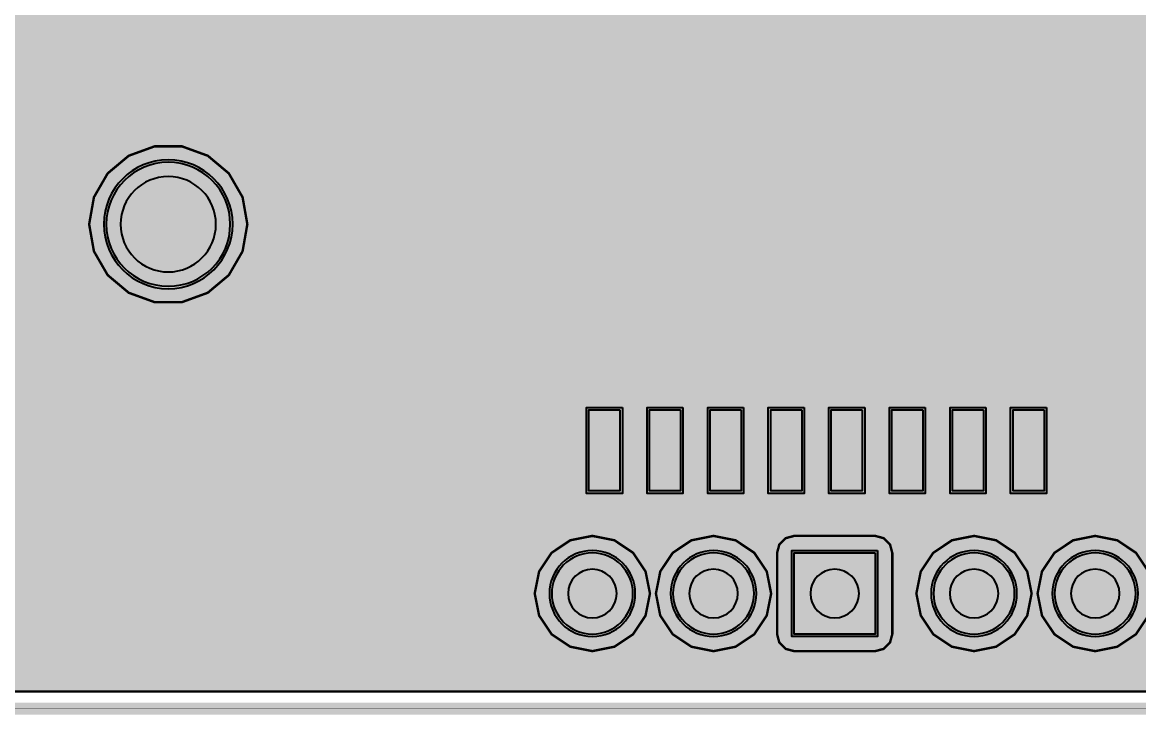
# Model space of a CAD drawing. Header units: millimetres. Extents: x -0.5 to 77.7, y -66.2 to -6.
# Drawn here: x 40.25 to 63.65, y -66.17 to -51.65 of the extents above; entities that cross this region are included whole.
import ezdxf

# ---------------------------------------------------------------- set-up
doc = ezdxf.new("R2010")
doc.units = ezdxf.units.MM
doc.header["$MEASUREMENT"] = 0
for name, color, linetype, true_color in [('Board-Outline-Layer', 7, 'Continuous', 0xff00ff), ('Bottom-Layer', 7, 'Continuous', 0x0000ff), ('Bottom-Paste-Mask-Layer', 7, 'Continuous', 0x800000), ('Bottom-Solder-Mask-Layer', 7, 'Continuous', 0xaa00ff), ('Hole-Layer', 7, 'Continuous', 0x222222), ('Inner1', 7, 'Continuous', 0x999966), ('Multi-Layer', 7, 'Continuous', 0xc0c0c0), ('Top-Layer', 7, 'Continuous', 0xff0000), ('Top-Paste-Mask-Layer', 7, 'Continuous', 0x808080), ('Top-Silkscreen-Layer', 7, 'Continuous', 0xffcc00), ('Top-Solder-Mask-Layer', 7, 'Continuous', 0x800080)]:
    doc.layers.add(name, color=color, linetype=linetype, true_color=true_color)

msp = doc.modelspace()

# ---------------------------------------------------------------- hatches: boundary and pattern name
at = {"layer": 'Bottom-Layer'}
for points in [[(42.007, -55.885, 1), (44.607, -55.885, 1)], [(51.347, -63.627, 1), (53.047, -63.627, 1)], [(53.887, -63.627, 1), (55.587, -63.627, 1)], [(58.127, -62.777), (58.127, -64.477), (56.427, -64.477), (56.427, -62.777)], [(59.348, -63.627, 1), (61.048, -63.627, 1)], [(61.888, -63.627, 1), (63.588, -63.627, 1)]]:
    msp.add_hatch(color=256, dxfattribs=at).paths.add_polyline_path(points)
at = {"layer": 'Bottom-Paste-Mask-Layer'}
for points in [[(42.007, -55.885, 1), (44.607, -55.885, 1)], [(51.347, -63.627, 1), (53.047, -63.627, 1)], [(53.887, -63.627, 1), (55.587, -63.627, 1)], [(58.127, -62.777), (58.127, -64.477), (56.427, -64.477), (56.427, -62.777)], [(59.348, -63.627, 1), (61.048, -63.627, 1)], [(61.888, -63.627, 1), (63.588, -63.627, 1)]]:
    msp.add_hatch(color=256, dxfattribs=at).paths.add_polyline_path(points)
at = {"layer": 'Bottom-Solder-Mask-Layer'}
for points in [[(41.956, -55.885, 1), (44.658, -55.885, 1)], [(51.296, -63.627, 1), (53.098, -63.627, 1)], [(53.836, -63.627, 1), (55.638, -63.627, 1)], [(58.178, -62.726), (58.178, -64.528), (56.376, -64.528), (56.376, -62.726)], [(59.297, -63.627, 1), (61.099, -63.627, 1)], [(61.837, -63.627, 1), (63.639, -63.627, 1)]]:
    msp.add_hatch(color=256, dxfattribs=at).paths.add_polyline_path(points)
at = {"layer": 'Hole-Layer'}
for points in [[(42.307, -55.885, 1), (44.307, -55.885, 1)], [(51.687, -63.627, 1), (52.707, -63.627, 1)], [(54.227, -63.627, 1), (55.247, -63.627, 1)], [(56.767, -63.627, 1), (57.787, -63.627, 1)], [(59.688, -63.627, 1), (60.708, -63.627, 1)], [(62.228, -63.627, 1), (63.248, -63.627, 1)]]:
    msp.add_hatch(color=256, dxfattribs=at).paths.add_polyline_path(points)
at = {"layer": 'Inner1'}
for points in [[(77.239, -6.454), (77.239, -65.682), (-0.023, -65.682), (-0.023, -6.454)], [(41.649, -55.885), (41.749, -56.452), (42.037, -56.951), (42.478, -57.321), (43.019, -57.518), (43.595, -57.518), (44.136, -57.321), (44.577, -56.951), (44.865, -56.452), (44.965, -55.885), (44.865, -55.318), (44.577, -54.819), (44.136, -54.449), (43.595, -54.252), (43.019, -54.252), (42.478, -54.449), (42.037, -54.819), (41.749, -55.318)], [(53.405, -63.627), (53.313, -63.165), (53.051, -62.773), (52.659, -62.511), (52.197, -62.419), (51.735, -62.511), (51.343, -62.773), (51.081, -63.165), (50.989, -63.627), (51.081, -64.089), (51.343, -64.481), (51.735, -64.743), (52.197, -64.835), (52.659, -64.743), (53.051, -64.481), (53.313, -64.089)], [(55.945, -63.627), (55.853, -63.165), (55.591, -62.773), (55.199, -62.511), (54.737, -62.419), (54.275, -62.511), (53.883, -62.773), (53.621, -63.165), (53.529, -63.627), (53.621, -64.089), (53.883, -64.481), (54.275, -64.743), (54.737, -64.835), (55.199, -64.743), (55.591, -64.481), (55.853, -64.089)], [(56.427, -62.419), (56.248, -62.467), (56.117, -62.598), (56.069, -62.777), (56.069, -64.477), (56.117, -64.656), (56.248, -64.787), (56.427, -64.835), (58.127, -64.835), (58.306, -64.787), (58.437, -64.656), (58.485, -64.477), (58.485, -62.777), (58.437, -62.598), (58.306, -62.467), (58.127, -62.419)], [(61.406, -63.627), (61.314, -63.165), (61.052, -62.773), (60.66, -62.511), (60.198, -62.419), (59.736, -62.511), (59.344, -62.773), (59.082, -63.165), (58.99, -63.627), (59.082, -64.089), (59.344, -64.481), (59.736, -64.743), (60.198, -64.835), (60.66, -64.743), (61.052, -64.481), (61.314, -64.089)], [(63.946, -63.627), (63.854, -63.165), (63.592, -62.773), (63.2, -62.511), (62.738, -62.419), (62.276, -62.511), (61.884, -62.773), (61.622, -63.165), (61.53, -63.627), (61.622, -64.089), (61.884, -64.481), (62.276, -64.743), (62.738, -64.835), (63.2, -64.743), (63.592, -64.481), (63.854, -64.089)]]:
    msp.add_hatch(color=256, dxfattribs=at).paths.add_polyline_path(points)
at = {"layer": 'Multi-Layer'}
for points in [[(42.007, -55.885, 1), (44.607, -55.885, 1)], [(42.007, -55.885, 1), (44.607, -55.885, 1)], [(42.007, -55.885, 1), (44.607, -55.885, 1)], [(51.347, -63.627, 1), (53.047, -63.627, 1)], [(51.347, -63.627, 1), (53.047, -63.627, 1)], [(51.347, -63.627, 1), (53.047, -63.627, 1)], [(53.887, -63.627, 1), (55.587, -63.627, 1)], [(53.887, -63.627, 1), (55.587, -63.627, 1)], [(53.887, -63.627, 1), (55.587, -63.627, 1)], [(58.127, -62.777), (58.127, -64.477), (56.427, -64.477), (56.427, -62.777)], [(58.127, -62.777), (58.127, -64.477), (56.427, -64.477), (56.427, -62.777)], [(58.127, -62.777), (58.127, -64.477), (56.427, -64.477), (56.427, -62.777)], [(59.348, -63.627, 1), (61.048, -63.627, 1)], [(59.348, -63.627, 1), (61.048, -63.627, 1)], [(59.348, -63.627, 1), (61.048, -63.627, 1)], [(61.888, -63.627, 1), (63.588, -63.627, 1)], [(61.888, -63.627, 1), (63.588, -63.627, 1)], [(61.888, -63.627, 1), (63.588, -63.627, 1)]]:
    msp.add_hatch(color=256, dxfattribs=at).paths.add_polyline_path(points)
at = {"layer": 'Top-Layer'}
for points in [[(42.007, -55.885, 1), (44.607, -55.885, 1)], [(52.776, -59.776), (52.776, -61.476), (52.126, -61.476), (52.126, -59.776)], [(54.046, -59.776), (54.046, -61.476), (53.396, -61.476), (53.396, -59.776)], [(55.316, -59.776), (55.316, -61.476), (54.666, -61.476), (54.666, -59.776)], [(56.586, -59.776), (56.586, -61.476), (55.936, -61.476), (55.936, -59.776)], [(57.856, -59.776), (57.856, -61.476), (57.206, -61.476), (57.206, -59.776)], [(59.126, -59.776), (59.126, -61.476), (58.476, -61.476), (58.476, -59.776)], [(60.396, -59.776), (60.396, -61.476), (59.746, -61.476), (59.746, -59.776)], [(61.666, -59.776), (61.666, -61.476), (61.016, -61.476), (61.016, -59.776)], [(51.347, -63.627, 1), (53.047, -63.627, 1)], [(53.887, -63.627, 1), (55.587, -63.627, 1)], [(58.127, -62.777), (58.127, -64.477), (56.427, -64.477), (56.427, -62.777)], [(59.348, -63.627, 1), (61.048, -63.627, 1)], [(61.888, -63.627, 1), (63.588, -63.627, 1)]]:
    msp.add_hatch(color=256, dxfattribs=at).paths.add_polyline_path(points)
at = {"layer": 'Top-Paste-Mask-Layer'}
for points in [[(42.007, -55.885, 1), (44.607, -55.885, 1)], [(52.776, -59.776), (52.776, -61.476), (52.126, -61.476), (52.126, -59.776)], [(54.046, -59.776), (54.046, -61.476), (53.396, -61.476), (53.396, -59.776)], [(55.316, -59.776), (55.316, -61.476), (54.666, -61.476), (54.666, -59.776)], [(56.586, -59.776), (56.586, -61.476), (55.936, -61.476), (55.936, -59.776)], [(57.856, -59.776), (57.856, -61.476), (57.206, -61.476), (57.206, -59.776)], [(59.126, -59.776), (59.126, -61.476), (58.476, -61.476), (58.476, -59.776)], [(60.396, -59.776), (60.396, -61.476), (59.746, -61.476), (59.746, -59.776)], [(61.666, -59.776), (61.666, -61.476), (61.016, -61.476), (61.016, -59.776)], [(51.347, -63.627, 1), (53.047, -63.627, 1)], [(53.887, -63.627, 1), (55.587, -63.627, 1)], [(58.127, -62.777), (58.127, -64.477), (56.427, -64.477), (56.427, -62.777)], [(59.348, -63.627, 1), (61.048, -63.627, 1)], [(61.888, -63.627, 1), (63.588, -63.627, 1)]]:
    msp.add_hatch(color=256, dxfattribs=at).paths.add_polyline_path(points)
at = {"layer": 'Top-Solder-Mask-Layer'}
for points in [[(41.956, -55.885, 1), (44.658, -55.885, 1)], [(52.827, -59.725), (52.827, -61.527), (52.075, -61.527), (52.075, -59.725)], [(54.097, -59.725), (54.097, -61.527), (53.345, -61.527), (53.345, -59.725)], [(55.367, -59.725), (55.367, -61.527), (54.615, -61.527), (54.615, -59.725)], [(56.637, -59.725), (56.637, -61.527), (55.885, -61.527), (55.885, -59.725)], [(57.907, -59.725), (57.907, -61.527), (57.155, -61.527), (57.155, -59.725)], [(59.177, -59.725), (59.177, -61.527), (58.425, -61.527), (58.425, -59.725)], [(60.447, -59.725), (60.447, -61.527), (59.695, -61.527), (59.695, -59.725)], [(61.717, -59.725), (61.717, -61.527), (60.965, -61.527), (60.965, -59.725)], [(51.296, -63.627, 1), (53.098, -63.627, 1)], [(53.836, -63.627, 1), (55.638, -63.627, 1)], [(58.178, -62.726), (58.178, -64.528), (56.376, -64.528), (56.376, -62.726)], [(59.297, -63.627, 1), (61.099, -63.627, 1)], [(61.837, -63.627, 1), (63.639, -63.627, 1)]]:
    msp.add_hatch(color=256, dxfattribs=at).paths.add_polyline_path(points)

# ---------------------------------------------------------------- linework, layer by layer
at = {"layer": 'Board-Outline-Layer', "const_width": 0.254}
msp.add_lwpolyline([(-0.381, -66.04), (-0.381, -6.096), (77.597, -6.096), (77.597, -66.04)], close=True, dxfattribs=at)
at = {"layer": 'Bottom-Layer'}
for points in [[(42.007, -55.885, 1), (44.607, -55.885, 1)], [(51.347, -63.627, 1), (53.047, -63.627, 1)], [(53.887, -63.627, 1), (55.587, -63.627, 1)], [(59.348, -63.627, 1), (61.048, -63.627, 1)], [(61.888, -63.627, 1), (63.588, -63.627, 1)]]:
    msp.add_lwpolyline(points, format="xyb", close=True, dxfattribs=at)
msp.add_lwpolyline([(58.127, -62.777), (58.127, -64.477), (56.427, -64.477), (56.427, -62.777)], close=True, dxfattribs=at)
at = {"layer": 'Bottom-Paste-Mask-Layer'}
for points in [[(42.007, -55.885, 1), (44.607, -55.885, 1)], [(51.347, -63.627, 1), (53.047, -63.627, 1)], [(53.887, -63.627, 1), (55.587, -63.627, 1)], [(59.348, -63.627, 1), (61.048, -63.627, 1)], [(61.888, -63.627, 1), (63.588, -63.627, 1)]]:
    msp.add_lwpolyline(points, format="xyb", close=True, dxfattribs=at)
msp.add_lwpolyline([(58.127, -62.777), (58.127, -64.477), (56.427, -64.477), (56.427, -62.777)], close=True, dxfattribs=at)
at = {"layer": 'Bottom-Solder-Mask-Layer'}
for points in [[(41.956, -55.885, 1), (44.658, -55.885), (44.658, -55.885, 1), (41.956, -55.885)], [(51.296, -63.627, 1), (53.098, -63.627), (53.098, -63.627, 1), (51.296, -63.627)], [(53.836, -63.627, 1), (55.638, -63.627), (55.638, -63.627, 1), (53.836, -63.627)], [(59.297, -63.627, 1), (61.099, -63.627), (61.099, -63.627, 1), (59.297, -63.627)], [(61.837, -63.627, 1), (63.639, -63.627), (63.639, -63.627, 1), (61.837, -63.627)]]:
    msp.add_lwpolyline(points, format="xyb", dxfattribs=at)
msp.add_lwpolyline([(58.178, -62.726), (58.178, -64.528), (56.376, -64.528), (56.376, -62.726)], close=True, dxfattribs=at)
at = {"layer": 'Hole-Layer'}
msp.add_lwpolyline([(42.307, -55.885, 1), (44.307, -55.885), (44.307, -55.885, 1), (42.307, -55.885)], format="xyb", dxfattribs=at)
for points in [[(51.687, -63.627, 1), (52.707, -63.627, 1)], [(54.227, -63.627, 1), (55.247, -63.627, 1)], [(56.767, -63.627, 1), (57.787, -63.627, 1)], [(59.688, -63.627, 1), (60.708, -63.627, 1)], [(62.228, -63.627, 1), (63.248, -63.627, 1)]]:
    msp.add_lwpolyline(points, format="xyb", close=True, dxfattribs=at)
at = {"layer": 'Inner1'}
for points, const_width in [([(-0.381, -66.04), (-0.381, -6.096), (77.597, -6.096), (77.597, -66.04)], 0.00508), ([(77.239, -6.454), (77.239, -65.682), (-0.023, -65.682), (-0.023, -6.454)], 0.0508), ([(41.649, -55.885), (41.749, -56.452), (42.037, -56.951), (42.478, -57.321), (43.019, -57.518), (43.595, -57.518), (44.136, -57.321), (44.577, -56.951), (44.865, -56.452), (44.965, -55.885), (44.865, -55.318), (44.577, -54.819), (44.136, -54.449), (43.595, -54.252), (43.019, -54.252), (42.478, -54.449), (42.037, -54.819), (41.749, -55.318)], 0.0508), ([(53.405, -63.627), (53.313, -63.165), (53.051, -62.773), (52.659, -62.511), (52.197, -62.419), (51.735, -62.511), (51.343, -62.773), (51.081, -63.165), (50.989, -63.627), (51.081, -64.089), (51.343, -64.481), (51.735, -64.743), (52.197, -64.835), (52.659, -64.743), (53.051, -64.481), (53.313, -64.089)], 0.0508), ([(55.945, -63.627), (55.853, -63.165), (55.591, -62.773), (55.199, -62.511), (54.737, -62.419), (54.275, -62.511), (53.883, -62.773), (53.621, -63.165), (53.529, -63.627), (53.621, -64.089), (53.883, -64.481), (54.275, -64.743), (54.737, -64.835), (55.199, -64.743), (55.591, -64.481), (55.853, -64.089)], 0.0508), ([(56.427, -62.419), (56.248, -62.467), (56.117, -62.598), (56.069, -62.777), (56.069, -64.477), (56.117, -64.656), (56.248, -64.787), (56.427, -64.835), (58.127, -64.835), (58.306, -64.787), (58.437, -64.656), (58.485, -64.477), (58.485, -62.777), (58.437, -62.598), (58.306, -62.467), (58.127, -62.419)], 0.0508), ([(61.406, -63.627), (61.314, -63.165), (61.052, -62.773), (60.66, -62.511), (60.198, -62.419), (59.736, -62.511), (59.344, -62.773), (59.082, -63.165), (58.99, -63.627), (59.082, -64.089), (59.344, -64.481), (59.736, -64.743), (60.198, -64.835), (60.66, -64.743), (61.052, -64.481), (61.314, -64.089)], 0.0508), ([(63.946, -63.627), (63.854, -63.165), (63.592, -62.773), (63.2, -62.511), (62.738, -62.419), (62.276, -62.511), (61.884, -62.773), (61.622, -63.165), (61.53, -63.627), (61.622, -64.089), (61.884, -64.481), (62.276, -64.743), (62.738, -64.835), (63.2, -64.743), (63.592, -64.481), (63.854, -64.089)], 0.0508)]:
    msp.add_lwpolyline(points, close=True, dxfattribs=dict(at, const_width=const_width))
at = {"layer": 'Multi-Layer'}
for points in [[(42.007, -55.885, 1), (44.607, -55.885, 1)], [(42.007, -55.885, 1), (44.607, -55.885, 1)], [(42.007, -55.885, 1), (44.607, -55.885, 1)], [(51.347, -63.627, 1), (53.047, -63.627, 1)], [(51.347, -63.627, 1), (53.047, -63.627, 1)], [(51.347, -63.627, 1), (53.047, -63.627, 1)], [(53.887, -63.627, 1), (55.587, -63.627, 1)], [(53.887, -63.627, 1), (55.587, -63.627, 1)], [(53.887, -63.627, 1), (55.587, -63.627, 1)], [(59.348, -63.627, 1), (61.048, -63.627, 1)], [(59.348, -63.627, 1), (61.048, -63.627, 1)], [(59.348, -63.627, 1), (61.048, -63.627, 1)], [(61.888, -63.627, 1), (63.588, -63.627, 1)], [(61.888, -63.627, 1), (63.588, -63.627, 1)], [(61.888, -63.627, 1), (63.588, -63.627, 1)]]:
    msp.add_lwpolyline(points, format="xyb", close=True, dxfattribs=at)
msp.add_lwpolyline([(58.127, -62.777), (58.127, -64.477), (56.427, -64.477), (56.427, -62.777)], close=True, dxfattribs=at)
msp.add_lwpolyline([(58.127, -62.777), (58.127, -64.477), (56.427, -64.477), (56.427, -62.777)], close=True, dxfattribs=at)
msp.add_lwpolyline([(58.127, -62.777), (58.127, -64.477), (56.427, -64.477), (56.427, -62.777)], close=True, dxfattribs=at)
at = {"layer": 'Top-Layer'}
for points, const_width in [([(68.326, -45.974), (55.118, -59.182)], 0.4), ([(53.492, -59.182), (52.451, -60.223)], 0.4), ([(55.118, -59.182), (53.492, -59.182)], 0.4), ([(52.451, -60.223), (52.451, -60.626)], 0.4), ([(62.277, -60.626), (61.341, -60.626)], 0.7), ([(65.278, -63.627), (62.277, -60.626)], 0.7), ([(53.721, -62.103), (53.721, -60.626)], 0.254), ([(54.991, -63.373), (54.991, -60.626)], 0.254), ([(56.261, -61.849), (56.261, -60.626)], 0.254), ([(58.801, -60.626), (58.801, -62.23)], 0.254), ([(60.071, -60.626), (60.071, -61.849)], 0.254), ([(57.277, -62.865), (56.261, -61.849)], 0.254), ([(60.071, -61.849), (61.849, -63.627)], 0.254), ([(52.197, -63.627), (53.721, -62.103)], 0.254), ([(58.801, -62.23), (60.198, -63.627)], 0.254), ([(57.277, -63.627), (57.277, -62.865)], 0.254), ([(54.737, -63.627), (54.991, -63.373)], 0.254), ([(61.849, -63.627), (62.738, -63.627)], 0.254)]:
    msp.add_lwpolyline(points, dxfattribs=dict(at, const_width=const_width))
for points in [[(42.007, -55.885, 1), (44.607, -55.885, 1)], [(51.347, -63.627, 1), (53.047, -63.627, 1)], [(53.887, -63.627, 1), (55.587, -63.627, 1)], [(59.348, -63.627, 1), (61.048, -63.627, 1)], [(61.888, -63.627, 1), (63.588, -63.627, 1)]]:
    msp.add_lwpolyline(points, format="xyb", close=True, dxfattribs=at)
for points in [[(52.776, -59.776), (52.776, -61.476), (52.126, -61.476), (52.126, -59.776)], [(54.046, -59.776), (54.046, -61.476), (53.396, -61.476), (53.396, -59.776)], [(55.316, -59.776), (55.316, -61.476), (54.666, -61.476), (54.666, -59.776)], [(56.586, -59.776), (56.586, -61.476), (55.936, -61.476), (55.936, -59.776)], [(57.856, -59.776), (57.856, -61.476), (57.206, -61.476), (57.206, -59.776)], [(59.126, -59.776), (59.126, -61.476), (58.476, -61.476), (58.476, -59.776)], [(60.396, -59.776), (60.396, -61.476), (59.746, -61.476), (59.746, -59.776)], [(61.666, -59.776), (61.666, -61.476), (61.016, -61.476), (61.016, -59.776)], [(58.127, -62.777), (58.127, -64.477), (56.427, -64.477), (56.427, -62.777)]]:
    msp.add_lwpolyline(points, close=True, dxfattribs=at)
at = {"layer": 'Top-Paste-Mask-Layer'}
for points in [[(42.007, -55.885, 1), (44.607, -55.885, 1)], [(51.347, -63.627, 1), (53.047, -63.627, 1)], [(53.887, -63.627, 1), (55.587, -63.627, 1)], [(59.348, -63.627, 1), (61.048, -63.627, 1)], [(61.888, -63.627, 1), (63.588, -63.627, 1)]]:
    msp.add_lwpolyline(points, format="xyb", close=True, dxfattribs=at)
for points in [[(52.776, -59.776), (52.776, -61.476), (52.126, -61.476), (52.126, -59.776)], [(54.046, -59.776), (54.046, -61.476), (53.396, -61.476), (53.396, -59.776)], [(55.316, -59.776), (55.316, -61.476), (54.666, -61.476), (54.666, -59.776)], [(56.586, -59.776), (56.586, -61.476), (55.936, -61.476), (55.936, -59.776)], [(57.856, -59.776), (57.856, -61.476), (57.206, -61.476), (57.206, -59.776)], [(59.126, -59.776), (59.126, -61.476), (58.476, -61.476), (58.476, -59.776)], [(60.396, -59.776), (60.396, -61.476), (59.746, -61.476), (59.746, -59.776)], [(61.666, -59.776), (61.666, -61.476), (61.016, -61.476), (61.016, -59.776)], [(58.127, -62.777), (58.127, -64.477), (56.427, -64.477), (56.427, -62.777)]]:
    msp.add_lwpolyline(points, close=True, dxfattribs=at)
at = {"layer": 'Top-Silkscreen-Layer'}
for points, const_width in [([(51.746, -51.876), (62.046, -51.876)], 0.2), ([(51.746, -59.376), (51.746, -51.876)], 0.2), ([(51.746, -51.876), (62.046, -51.876)], 0.2), ([(51.746, -59.376), (51.746, -51.876)], 0.2), ([(62.046, -51.876), (62.046, -54.356)], 0.2), ([(62.046, -51.876), (62.046, -54.356)], 0.2), ([(62.046, -59.376), (62.046, -56.896)], 0.2), ([(62.046, -59.376), (62.046, -56.896)], 0.2), ([(62.046, -59.376), (51.746, -59.376)], 0.2), ([(62.046, -59.376), (51.746, -59.376)], 0.2), ([(50.927, -62.377), (58.547, -62.377)], 0.254), ([(50.927, -62.377), (58.547, -62.377)], 0.254), ([(50.928, -64.877), (50.928, -62.377)], 0.254), ([(50.928, -64.877), (50.928, -62.377)], 0.254), ([(56.007, -64.877), (56.007, -62.377)], 0.254), ([(56.007, -64.877), (56.007, -62.377)], 0.254), ([(58.547, -62.377), (58.547, -64.877)], 0.254), ([(58.547, -62.377), (58.547, -64.877)], 0.254), ([(58.928, -62.377), (66.548, -62.377)], 0.254), ([(58.928, -62.377), (66.548, -62.377)], 0.254), ([(58.929, -64.877), (58.929, -62.377)], 0.254), ([(58.929, -64.877), (58.929, -62.377)], 0.254), ([(58.547, -64.877), (50.928, -64.877)], 0.254), ([(58.547, -64.877), (50.928, -64.877)], 0.254), ([(66.548, -64.877), (58.929, -64.877)], 0.254), ([(66.548, -64.877), (58.929, -64.877)], 0.254)]:
    msp.add_lwpolyline(points, dxfattribs=dict(at, const_width=const_width))
at = {"layer": 'Top-Silkscreen-Layer', "const_width": 0.2}
msp.add_lwpolyline([(62.046, -56.896, -1), (62.047, -54.356)], format="xyb", dxfattribs=at)
msp.add_lwpolyline([(62.046, -56.896, -1), (62.047, -54.356)], format="xyb", dxfattribs=at)
at = {"layer": 'Top-Solder-Mask-Layer'}
for points in [[(41.956, -55.885, 1), (44.658, -55.885), (44.658, -55.885, 1), (41.956, -55.885)], [(51.296, -63.627, 1), (53.098, -63.627), (53.098, -63.627, 1), (51.296, -63.627)], [(53.836, -63.627, 1), (55.638, -63.627), (55.638, -63.627, 1), (53.836, -63.627)], [(59.297, -63.627, 1), (61.099, -63.627), (61.099, -63.627, 1), (59.297, -63.627)], [(61.837, -63.627, 1), (63.639, -63.627), (63.639, -63.627, 1), (61.837, -63.627)]]:
    msp.add_lwpolyline(points, format="xyb", dxfattribs=at)
for points in [[(52.827, -59.725), (52.827, -61.527), (52.075, -61.527), (52.075, -59.725)], [(54.097, -59.725), (54.097, -61.527), (53.345, -61.527), (53.345, -59.725)], [(55.367, -59.725), (55.367, -61.527), (54.615, -61.527), (54.615, -59.725)], [(56.637, -59.725), (56.637, -61.527), (55.885, -61.527), (55.885, -59.725)], [(57.907, -59.725), (57.907, -61.527), (57.155, -61.527), (57.155, -59.725)], [(59.177, -59.725), (59.177, -61.527), (58.425, -61.527), (58.425, -59.725)], [(60.447, -59.725), (60.447, -61.527), (59.695, -61.527), (59.695, -59.725)], [(61.717, -59.725), (61.717, -61.527), (60.965, -61.527), (60.965, -59.725)], [(58.178, -62.726), (58.178, -64.528), (56.376, -64.528), (56.376, -62.726)]]:
    msp.add_lwpolyline(points, close=True, dxfattribs=at)

doc.saveas('drawing.dxf')
